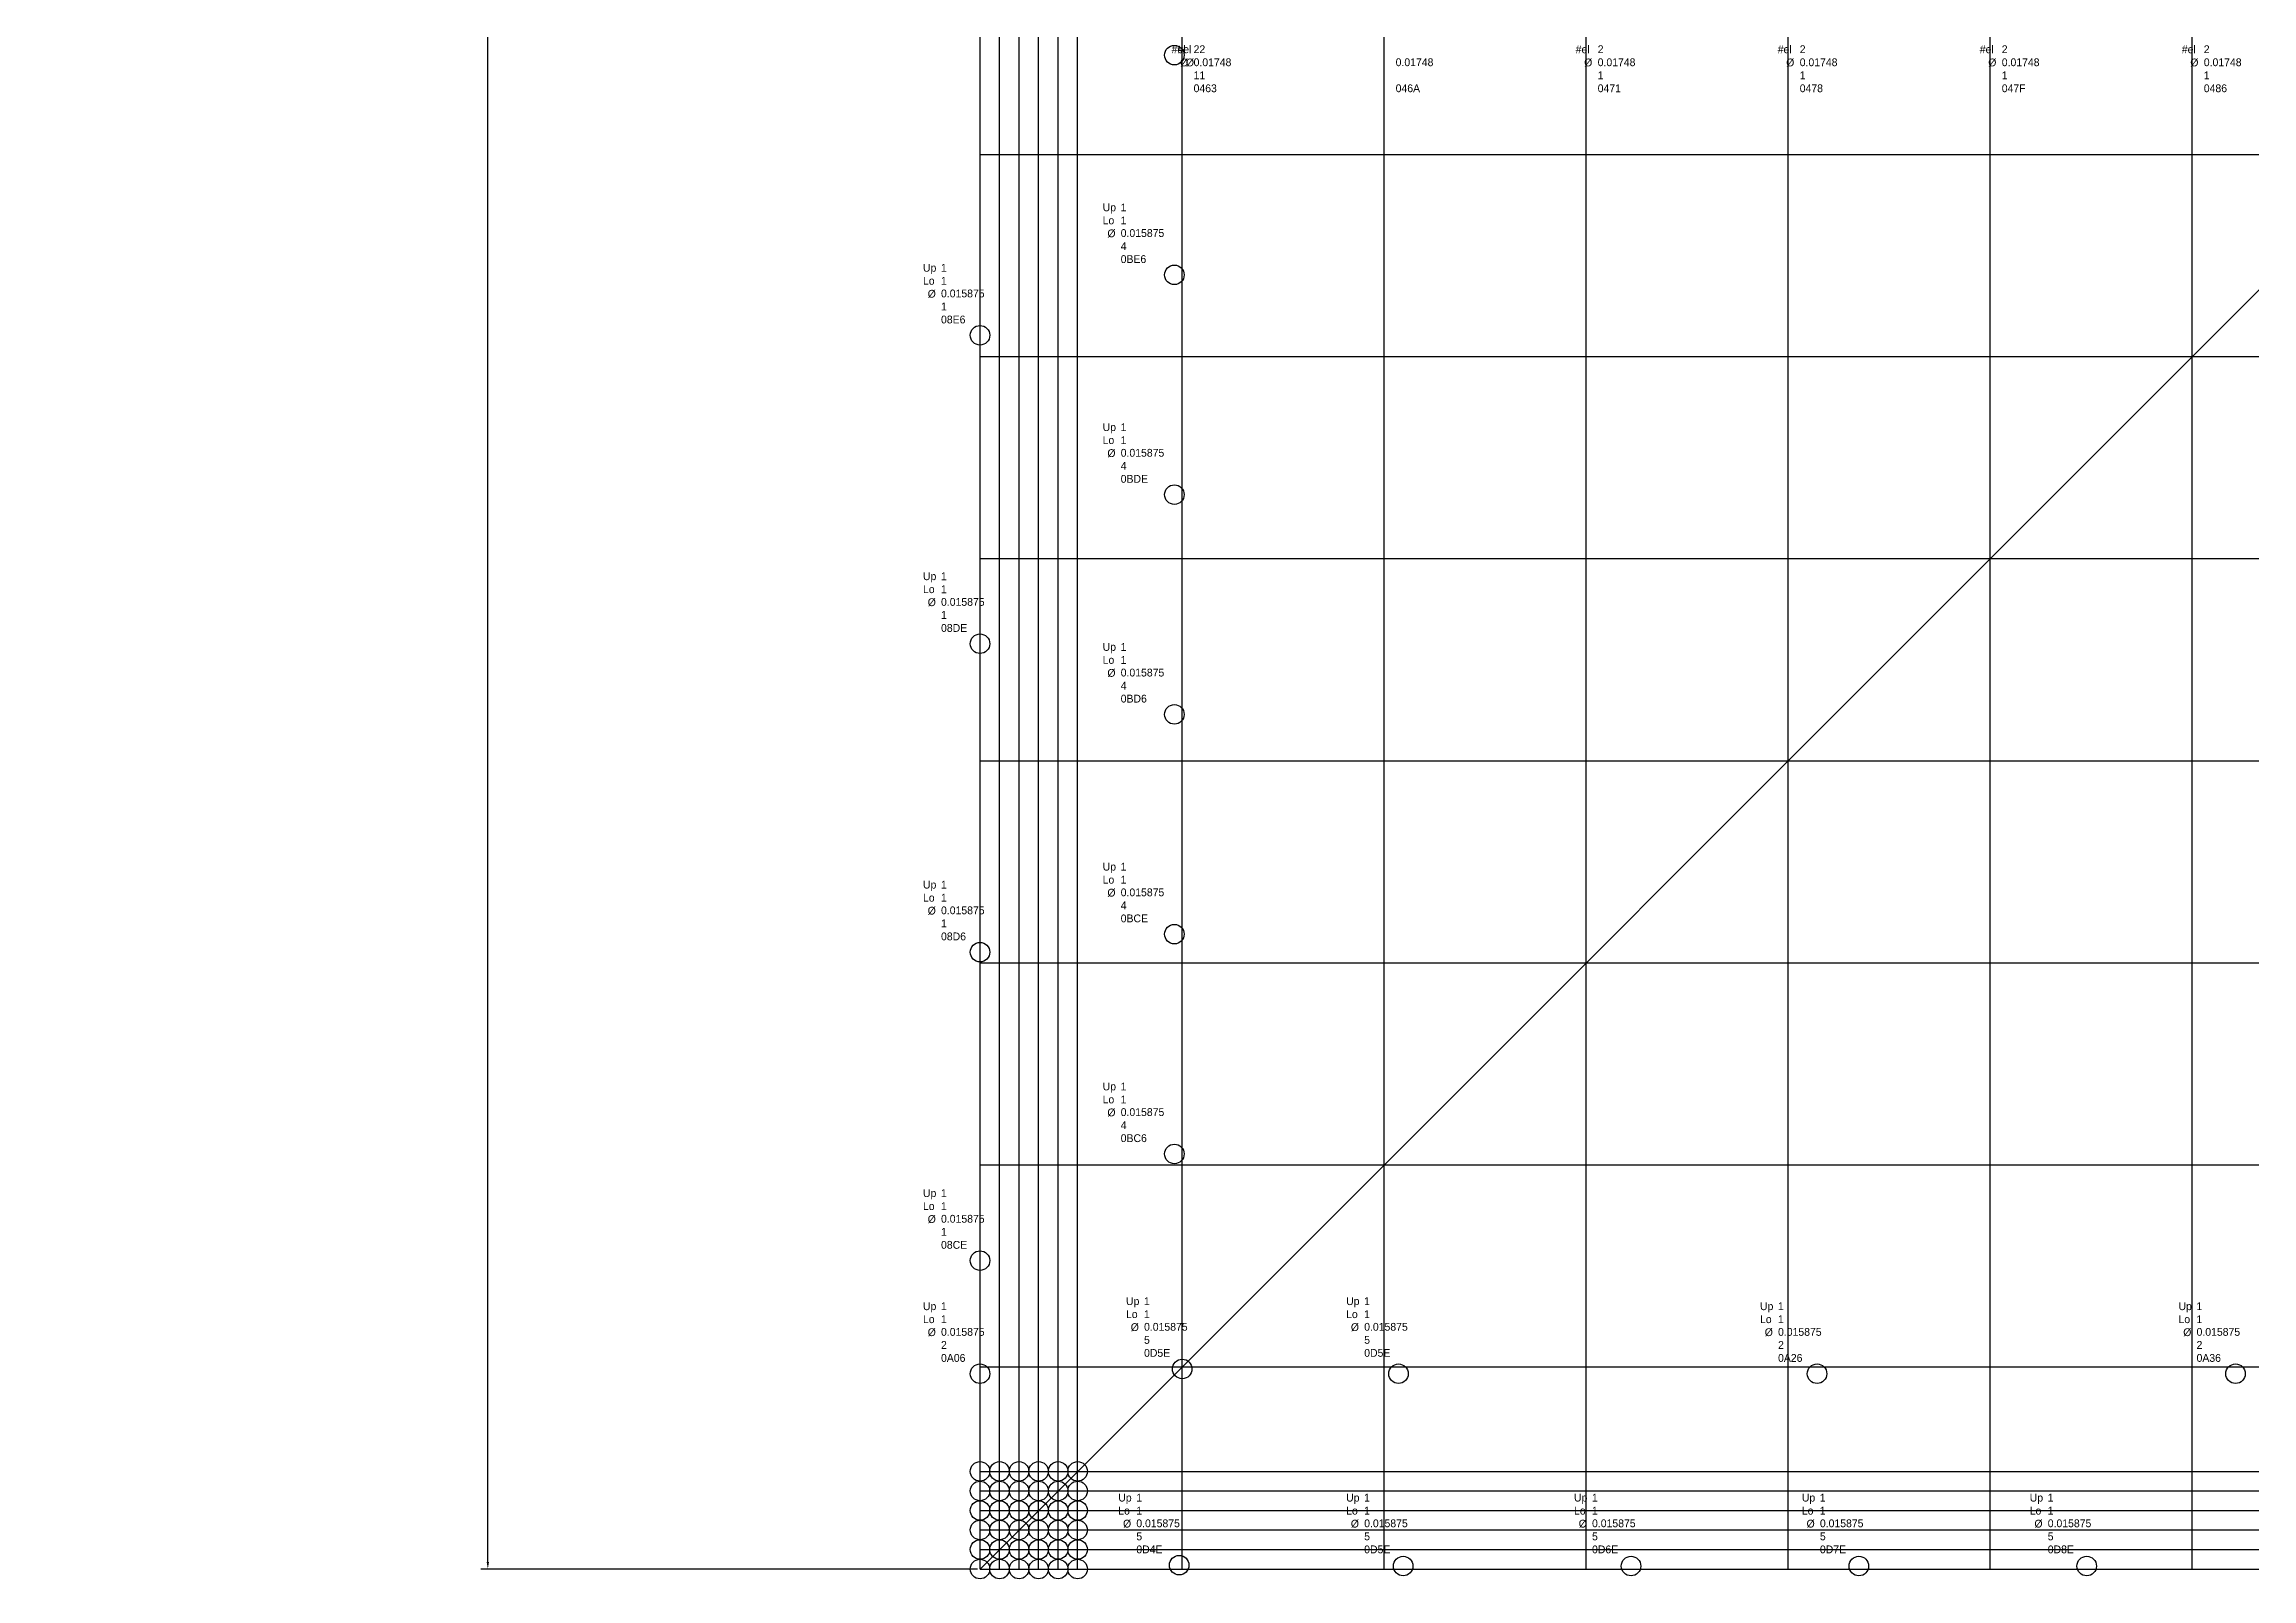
# Model space of a CAD drawing. Extents: x -24 to 199, y -12 to 167.
# Drawn here: x -24 to 32.6, y -0.2 to 39 of the extents above; entities that cross this region are included whole.
import ezdxf

# ---------------------------------------------------------------- set-up
doc = ezdxf.new("R2010")
doc.units = 0
doc.header["$MEASUREMENT"] = 0
doc.layers.get('0').update_dxf_attribs({"linetype": 'CONTINUOUS'})
doc.layers.get('Defpoints').update_dxf_attribs({"linetype": 'CONTINUOUS'})
doc.layers.add('PRIMARY', color=1, linetype='CONTINUOUS')
doc.layers.add('PRIMARYDATA', color=1, linetype='CONTINUOUS')
doc.dimstyles.get("Standard").update_dxf_attribs({"dimtxt": 0.18, "dimasz": 0.18, "dimexe": 0.18, "dimexo": 0.0625, "dimgap": 0.09, "dimtad": 0, "dimtih": 1, "dimtoh": 1, "dimdec": 4, "dimzin": 0, "dimdsep": 46, "dimtxsty": 'Standard', "dimcen": 0.09, "dimadec": 0, "dimazin": 0, "dimtfac": 1, "dimtdec": 4, "dimtofl": 0, "dimtmove": 0, "dimatfit": 3, "dimfxl": 1, "dimtolj": 1, "dimtzin": 0, "dimarcsym": 0})

# ---------------------------------------------------------------- blocks, each defined once
blk = doc.blocks.new('CY_GRID')
for s, p in [('#el', (-0.567, 0.999)), ('%%c', (-0.35, 0.662))]:
    blk.add_text(s, height=0.2).set_placement(p)
at = {"layer": 'PRIMARYDATA', "linetype": 'Continuous'}
for tag, p in [('@NELEM', (-0.004, 1.001)), ('@DIAM', (-0.004, 0.667)), ('@GROUP', (-0.004, 0.334)), ('@HANDLE', (-0.004, 0.001))]:
    blk.add_attdef(tag, p, '', height=0.2, dxfattribs=at)
blk = doc.blocks.new('CY_ROD')
for s, p in [('Up', (-0.46, 1.328)), ('Lo', (-0.46, 0.995)), ('%%c', (-0.339, 0.663))]:
    blk.add_text(s, height=0.2).set_placement(p)
at = {"layer": 'PRIMARYDATA', "linetype": 'Continuous'}
for tag, p in [('@UPPER', (-0.001, 1.327)), ('@LOWER', (-0.001, 0.994)), ('@DIAM', (0.002, 0.671)), ('@GROUP', (0.002, 0.337)), ('@HANDLE', (0.002, 0.004))]:
    blk.add_attdef(tag, p, '', height=0.2, dxfattribs=at)
blk = doc.blocks.new('*D4')
at = {"layer": 'Defpoints', "color": 0, "linetype": 'Continuous', "transparency": 16777216}
for p in [(-12.6, 150), (0, 150), (0, 0)]:
    blk.add_point(p, dxfattribs=at)
at = {"layer": 'PRIMARY', "color": 170, "linetype": 'Continuous', "transparency": 16777216}
for p, q in [((-0.0625, 150), (-12.78, 150)), ((-0.0625, 0), (-12.78, 0))]:
    blk.add_line(p, q, dxfattribs=at)
at = {"layer": 'PRIMARY', "color": 170, "linetype": 'Continuous', "lineweight": -2, "transparency": 16777216}
for p, q in [((-12.6, 149.82), (-12.6, 77.09)), ((-12.6, 0.18), (-12.6, 72.91))]:
    blk.add_line(p, q, dxfattribs=at)
at = {"layer": 'PRIMARY', "color": 170, "linetype": 'Continuous', "transparency": 16777216}
for points in [[(-12.63, 149.82), (-12.57, 149.82), (-12.6, 150)], [(-12.63, 0.18), (-12.57, 0.18), (-12.6, 0)]]:
    blk.add_solid(points, dxfattribs=at)
at = {"layer": 'PRIMARY', "color": 0, "linetype": 'Continuous', "transparency": 16777216, "insert": (-12.6, 75), "char_height": 4, "attachment_point": 5}
blk.add_mtext('\\A1;150.0000', dxfattribs=at)

msp = doc.modelspace()

# ---------------------------------------------------------------- linework, layer by layer
at = {"layer": 'PRIMARY'}
for p, q in [((0, 0, -0.5), (150, 150, -0.5)), ((0, 0, -0.5), (0, 150, -0.5)), ((0.5, 0, -0.5), (0.5, 150, -0.5)), ((1, 0, -0.5), (1, 150, -0.5)), ((1.5, 0, -0.5), (1.5, 150, -0.5)), ((2, 0, -0.5), (2, 150, -0.5)), ((2.5, 0, -0.5), (2.5, 150, -0.5)), ((5.17241, 0, -0.5), (5.17241, 150, -0.5)), ((10.34483, 0, -0.5), (10.34483, 150, -0.5)), ((15.51724, 0, -0.5), (15.51724, 150, -0.5)), ((20.68966, 0, -0.5), (20.68966, 150, -0.5)), ((25.86207, 0, -0.5), (25.86207, 150, -0.5)), ((31.03448, 0, -0.5), (31.03448, 150, -0.5)), ((0, 36.2069, -0.5), (150, 36.2069, -0.5)), ((0, 31.03448, -0.5), (150, 31.03448, -0.5)), ((0, 25.86207, -0.5), (150, 25.86207, -0.5)), ((0, 20.68966, -0.5), (150, 20.68966, -0.5)), ((0, 15.51724, -0.5), (150, 15.51724, -0.5)), ((0, 10.34483, -0.5), (150, 10.34483, -0.5)), ((0, 5.17241, -0.5), (150, 5.17241, -0.5)), ((0, 2.5, -0.5), (150, 2.5, -0.5)), ((0, 2, -0.5), (150, 2, -0.5)), ((0, 1.5, -0.5), (150, 1.5, -0.5)), ((0, 1, -0.5), (150, 1, -0.5)), ((0, 0.5, -0.5), (150, 0.5, -0.5)), ((0, 0, -0.5), (150, 0, -0.5))]:
    msp.add_line(p, q, dxfattribs=at)
for centre in [(4.97678, 38.75, -0.5), (4.97678, 33.125, -0.5), (0, 31.57895, -0.5), (4.97678, 27.5, -0.5), (0, 23.68421, -0.5), (4.97678, 21.875, -0.5), (4.97678, 16.25, -0.5), (0, 15.78947, -0.5), (4.97678, 10.625, -0.5), (0, 7.89474, -0.5), (0, 5, -0.5), (5.17678, 5.12322, -1), (10.71429, 5, -0.5), (21.42857, 5, -0.5), (32.14286, 5, -0.5), (10.83333, 0.07678, -0.5), (16.66667, 0.07678, -0.5), (22.5, 0.07678, -0.5), (28.33333, 0.07678, -0.5)]:
    msp.add_circle(centre, 0.25, dxfattribs=at)
at = {"layer": 'PRIMARY', "color": 2}
for centre in [(4.97678, 38.75, -0.5), (4.97678, 33.125, -0.5), (0, 31.57895, -0.5), (4.97678, 27.5, -0.5), (0, 23.68421, -0.5), (4.97678, 21.875, -0.5), (4.97678, 16.25, -0.5), (0, 15.78947, -0.5), (4.97678, 10.625, -0.5), (0, 7.89474, -0.5), (0, 5, -0.5), (5.17678, 5.12322, -1), (10.71429, 5, -0.5), (21.42857, 5, -0.5), (32.14286, 5, -0.5), (0, 2.5, -0.5), (0.5, 2.5, -0.5), (1, 2.5, -0.5), (1.5, 2.5, -0.5), (2, 2.5, -0.5), (2.5, 2.5, -0.5), (0, 2, -0.5), (0, 1.5, -0.5), (0.5, 2, -0.5), (0.5, 1.5, -0.5), (1, 2, -0.5), (1, 1.5, -0.5), (1.5, 2, -0.5), (1.5, 1.5, -0.5), (2, 2, -0.5), (2, 1.5, -0.5), (2.5, 2, -0.5), (2.5, 1.5, -0.5), (0, 1, -0.5), (0.5, 1, -0.5), (1, 1, -0.5), (1.5, 1, -0.5), (2, 1, -0.5), (2.5, 1, -0.5), (0, 0.5, -0.5), (0.5, 0.5, -0.5), (1, 0.5, -0.5), (1.5, 0.5, -0.5), (2, 0.5, -0.5), (2.5, 0.5, -0.5), (0, 0, -0.5), (0.5, 0, -0.5), (1, 0, -0.5), (1.5, 0, -0.5), (2, 0, -0.5), (2.5, 0, -0.5), (5.1, 0.1, -0.5), (10.83333, 0.07678, -0.5), (16.66667, 0.07678, -0.5), (22.5, 0.07678, -0.5), (28.33333, 0.07678, -0.5)]:
    msp.add_circle(centre, 0.25, dxfattribs=at)

# ---------------------------------------------------------------- block references
at = {"layer": 'PRIMARYDATA'}
for name, p, values in [('CY_GRID', (5.47241, 37.8), {'@NELEM': '2', '@DIAM': '0.01748', '@GROUP': '1', '@HANDLE': '0463'}), ('CY_GRID', (15.81724, 37.8), {'@NELEM': '2', '@DIAM': '0.01748', '@GROUP': '1', '@HANDLE': '0471'}), ('CY_GRID', (20.98966, 37.8), {'@NELEM': '2', '@DIAM': '0.01748', '@GROUP': '1', '@HANDLE': '0478'}), ('CY_GRID', (26.16207, 37.8), {'@NELEM': '2', '@DIAM': '0.01748', '@GROUP': '1', '@HANDLE': '047F'}), ('CY_GRID', (31.33448, 37.8), {'@NELEM': '2', '@DIAM': '0.01748', '@GROUP': '1', '@HANDLE': '0486'}), ('CY_ROD', (3.6, 33.425), {'@UPPER': '1', '@LOWER': '1', '@DIAM': '0.015875', '@GROUP': '4', '@HANDLE': '0BE6'}), ('CY_ROD', (-1, 31.87895), {'@UPPER': '1', '@LOWER': '1', '@DIAM': '0.015875', '@GROUP': '1', '@HANDLE': '08E6'}), ('CY_ROD', (3.6, 27.8), {'@UPPER': '1', '@LOWER': '1', '@DIAM': '0.015875', '@GROUP': '4', '@HANDLE': '0BDE'}), ('CY_ROD', (-1, 23.98421), {'@UPPER': '1', '@LOWER': '1', '@DIAM': '0.015875', '@GROUP': '1', '@HANDLE': '08DE'}), ('CY_ROD', (3.6, 22.175), {'@UPPER': '1', '@LOWER': '1', '@DIAM': '0.015875', '@GROUP': '4', '@HANDLE': '0BD6'}), ('CY_ROD', (-1, 16.08947), {'@UPPER': '1', '@LOWER': '1', '@DIAM': '0.015875', '@GROUP': '1', '@HANDLE': '08D6'}), ('CY_ROD', (3.6, 16.55), {'@UPPER': '1', '@LOWER': '1', '@DIAM': '0.015875', '@GROUP': '4', '@HANDLE': '0BCE'}), ('CY_ROD', (3.6, 10.925), {'@UPPER': '1', '@LOWER': '1', '@DIAM': '0.015875', '@GROUP': '4', '@HANDLE': '0BC6'}), ('CY_ROD', (-1, 8.19474), {'@UPPER': '1', '@LOWER': '1', '@DIAM': '0.015875', '@GROUP': '1', '@HANDLE': '08CE'}), ('CY_ROD', (-1, 5.3), {'@UPPER': '1', '@LOWER': '1', '@DIAM': '0.015875', '@GROUP': '2', '@HANDLE': '0A06'}), ('CY_ROD', (4.19774, 5.42936), {'@UPPER': '1', '@LOWER': '1', '@DIAM': '0.015875', '@GROUP': '5', '@HANDLE': '0D5E'}), ('CY_ROD', (9.83333, 5.42936), {'@UPPER': '1', '@LOWER': '1', '@DIAM': '0.015875', '@GROUP': '5', '@HANDLE': '0D5E'}), ('CY_ROD', (20.42857, 5.3), {'@UPPER': '1', '@LOWER': '1', '@DIAM': '0.015875', '@GROUP': '2', '@HANDLE': '0A26'}), ('CY_ROD', (31.14286, 5.3), {'@UPPER': '1', '@LOWER': '1', '@DIAM': '0.015875', '@GROUP': '2', '@HANDLE': '0A36'}), ('CY_ROD', (4, 0.4), {'@UPPER': '1', '@LOWER': '1', '@DIAM': '0.015875', '@GROUP': '5', '@HANDLE': '0D4E'}), ('CY_ROD', (9.83333, 0.4), {'@UPPER': '1', '@LOWER': '1', '@DIAM': '0.015875', '@GROUP': '5', '@HANDLE': '0D5E'}), ('CY_ROD', (15.66667, 0.4), {'@UPPER': '1', '@LOWER': '1', '@DIAM': '0.015875', '@GROUP': '5', '@HANDLE': '0D6E'}), ('CY_ROD', (27.33333, 0.4), {'@UPPER': '1', '@LOWER': '1', '@DIAM': '0.015875', '@GROUP': '5', '@HANDLE': '0D8E'})]:
    msp.add_blockref(name, p, dxfattribs=at).add_auto_attribs(values)
ref = msp.add_blockref('CY_GRID', (5.6216, 37.8), dxfattribs=at)
ref.add_attrib('@NELEM', '2', (5.61776, 38.80081), dxfattribs={"linetype": 'Continuous', "height": 0.2})
ref.add_attrib('@DIAM', '0.01748', (10.64099, 38.46748), dxfattribs={"linetype": 'Continuous', "height": 0.2})
ref.add_attrib('@GROUP', '1', (5.61776, 38.13415), dxfattribs={"linetype": 'Continuous', "height": 0.2})
ref.add_attrib('@HANDLE', '046A', (10.64099, 37.80081), dxfattribs={"linetype": 'Continuous', "height": 0.2})
ref = msp.add_blockref('CY_ROD', (21.5, 0.4), dxfattribs=at)
ref.add_attrib('@UPPER', '1', (21.499, 1.72715), dxfattribs={"linetype": 'Continuous', "height": 0.2})
ref.add_attrib('@LOWER', '1', (21.499, 1.39382), dxfattribs={"linetype": 'Continuous', "height": 0.2})
ref.add_attrib('@DIAM', '0.015875', (21.50226, 1.07064), dxfattribs={"linetype": 'Continuous', "height": 0.2})
ref.add_attrib('@GROUP', '5', (21.50226, 0.7373), dxfattribs={"linetype": 'Continuous', "height": 0.2})
ref.add_attrib('@HANDLE', '0D7E', (21.50226, 0.40397), dxfattribs={"linetype": 'Continuous', "height": 0.2})
ref.add_attrib('@UPPER_1', '1', (21.499, 1.72715), dxfattribs={"color": 2, "linetype": 'Continuous', "height": 0.2})

# ---------------------------------------------------------------- dimensions: what is measured, and where the dimension line sits
at = {"layer": 'PRIMARY', "color": 170, "linetype": 'Continuous'}
dim = msp.add_linear_dim(base=(-12.6, 150, -0.5), p1=(0, 0, -0.5), p2=(0, 150, -0.5), angle=90, dimstyle='Standard', override={"dimtxt": 4, "dimzin": 0, "dimclrd": 170, "dimclre": 170, "dimtdec": 0, "dimatfit": 1, "dimtzin": 0, "dimlwe": 65535}, dxfattribs=at)
dim.commit()
dim.dimension.update_dxf_attribs({"geometry": '*D4', "text_midpoint": (-12.6, 75, -0.5)})

doc.saveas('drawing.dxf')
